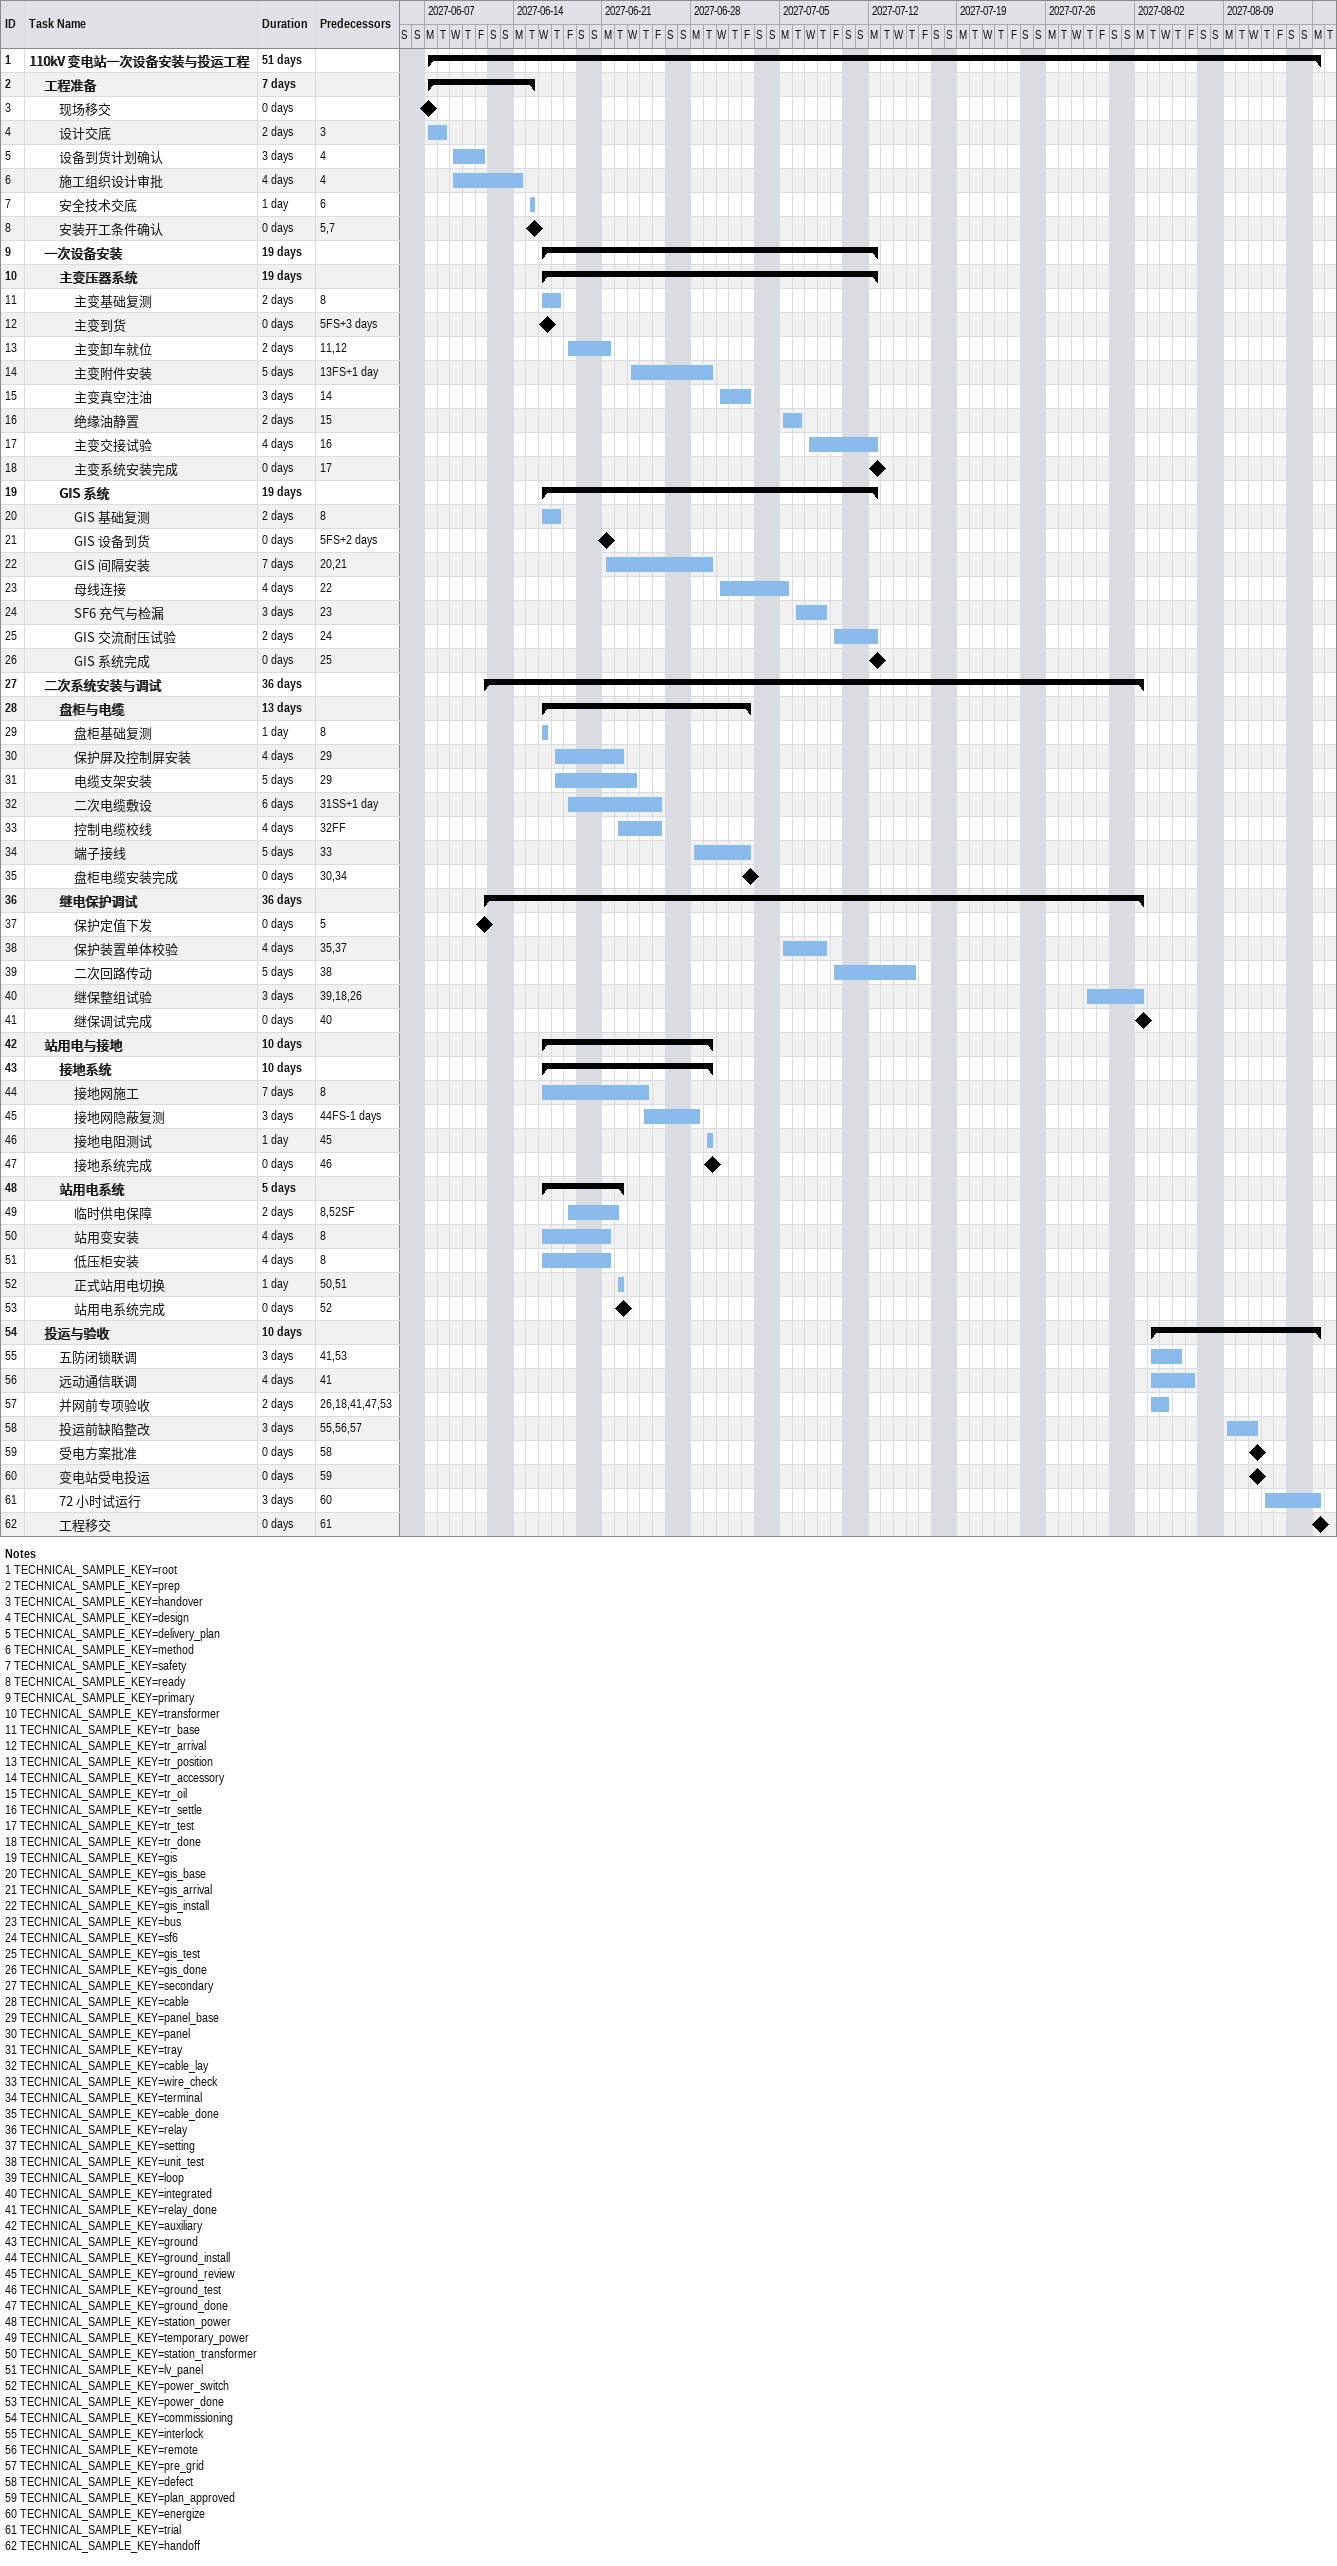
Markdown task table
| ID | Level | Task | Duration | Start | Finish | Predecessors |
|---|---|---|---|---|---|---|
| 1 | 1 | **110kV 变电站一次设备安装与投运工程** | 51d | 2027-06-07 | 2027-08-16 |  |
| 2 | 2 | **工程准备** | 7d | 2027-06-07 | 2027-06-15 |  |
| 3 | 3 | 现场移交 | 0d | 2027-06-07 | 2027-06-07 |  |
| 4 | 3 | 设计交底 | 2d | 2027-06-07 | 2027-06-08 | 3 |
| 5 | 3 | 设备到货计划确认 | 3d | 2027-06-09 | 2027-06-11 | 4 |
| 6 | 3 | 施工组织设计审批 | 4d | 2027-06-09 | 2027-06-14 | 4 |
| 7 | 3 | 安全技术交底 | 1d | 2027-06-15 | 2027-06-15 | 6 |
| 8 | 3 | 安装开工条件确认 | 0d | 2027-06-15 | 2027-06-15 | 5, 7 |
| 9 | 2 | **一次设备安装** | 19d | 2027-06-16 | 2027-07-12 |  |
| 10 | 3 | **主变压器系统** | 19d | 2027-06-16 | 2027-07-12 |  |
| 11 | 4 | 主变基础复测 | 2d | 2027-06-16 | 2027-06-17 | 8 |
| 12 | 4 | 主变到货 | 0d | 2027-06-16 | 2027-06-16 | 5FS+3d |
| 13 | 4 | 主变卸车就位 | 2d | 2027-06-18 | 2027-06-21 | 11, 12 |
| 14 | 4 | 主变附件安装 | 5d | 2027-06-23 | 2027-06-29 | 13FS+1d |
| 15 | 4 | 主变真空注油 | 3d | 2027-06-30 | 2027-07-02 | 14 |
| 16 | 4 | 绝缘油静置 | 2d | 2027-07-05 | 2027-07-06 | 15 |
| 17 | 4 | 主变交接试验 | 4d | 2027-07-07 | 2027-07-12 | 16 |
| 18 | 4 | 主变系统安装完成 | 0d | 2027-07-12 | 2027-07-12 | 17 |
| 19 | 3 | **GIS 系统** | 19d | 2027-06-16 | 2027-07-12 |  |
| 20 | 4 | GIS 基础复测 | 2d | 2027-06-16 | 2027-06-17 | 8 |
| 21 | 4 | GIS 设备到货 | 0d | 2027-06-21 | 2027-06-21 | 5FS+2d |
| 22 | 4 | GIS 间隔安装 | 7d | 2027-06-21 | 2027-06-29 | 20, 21 |
| 23 | 4 | 母线连接 | 4d | 2027-06-30 | 2027-07-05 | 22 |
| 24 | 4 | SF6 充气与检漏 | 3d | 2027-07-06 | 2027-07-08 | 23 |
| 25 | 4 | GIS 交流耐压试验 | 2d | 2027-07-09 | 2027-07-12 | 24 |
| 26 | 4 | GIS 系统完成 | 0d | 2027-07-12 | 2027-07-12 | 25 |
| 27 | 2 | **二次系统安装与调试** | 36d | 2027-06-11 | 2027-08-02 |  |
| 28 | 3 | **盘柜与电缆** | 13d | 2027-06-16 | 2027-07-02 |  |
| 29 | 4 | 盘柜基础复测 | 1d | 2027-06-16 | 2027-06-16 | 8 |
| 30 | 4 | 保护屏及控制屏安装 | 4d | 2027-06-17 | 2027-06-22 | 29 |
| 31 | 4 | 电缆支架安装 | 5d | 2027-06-17 | 2027-06-23 | 29 |
| 32 | 4 | 二次电缆敷设 | 6d | 2027-06-18 | 2027-06-25 | 31SS+1d |
| 33 | 4 | 控制电缆校线 | 4d | 2027-06-22 | 2027-06-25 | 32FF |
| 34 | 4 | 端子接线 | 5d | 2027-06-28 | 2027-07-02 | 33 |
| 35 | 4 | 盘柜电缆安装完成 | 0d | 2027-07-02 | 2027-07-02 | 30, 34 |
| 36 | 3 | **继电保护调试** | 36d | 2027-06-11 | 2027-08-02 |  |
| 37 | 4 | 保护定值下发 | 0d | 2027-06-11 | 2027-06-11 | 5 |
| 38 | 4 | 保护装置单体校验 | 4d | 2027-07-05 | 2027-07-08 | 35, 37 |
| 39 | 4 | 二次回路传动 | 5d | 2027-07-09 | 2027-07-15 | 38 |
| 40 | 4 | 继保整组试验 | 3d | 2027-07-29 | 2027-08-02 | 39, 18, 26 |
| 41 | 4 | 继保调试完成 | 0d | 2027-08-02 | 2027-08-02 | 40 |
| 42 | 2 | **站用电与接地** | 10d | 2027-06-16 | 2027-06-29 |  |
| 43 | 3 | **接地系统** | 10d | 2027-06-16 | 2027-06-29 |  |
| 44 | 4 | 接地网施工 | 7d | 2027-06-16 | 2027-06-24 | 8 |
| 45 | 4 | 接地网隐蔽复测 | 3d | 2027-06-24 | 2027-06-28 | 44FS-1d |
| 46 | 4 | 接地电阻测试 | 1d | 2027-06-29 | 2027-06-29 | 45 |
| 47 | 4 | 接地系统完成 | 0d | 2027-06-29 | 2027-06-29 | 46 |
| 48 | 3 | **站用电系统** | 5d | 2027-06-16 | 2027-06-22 |  |
| 49 | 4 | 临时供电保障 | 2d | 2027-06-18 | 2027-06-22 | 8, 52SF |
| 50 | 4 | 站用变安装 | 4d | 2027-06-16 | 2027-06-21 | 8 |
| 51 | 4 | 低压柜安装 | 4d | 2027-06-16 | 2027-06-21 | 8 |
| 52 | 4 | 正式站用电切换 | 1d | 2027-06-22 | 2027-06-22 | 50, 51 |
| 53 | 4 | 站用电系统完成 | 0d | 2027-06-22 | 2027-06-22 | 52 |
| 54 | 2 | **投运与验收** | 10d | 2027-08-03 | 2027-08-16 |  |
| 55 | 3 | 五防闭锁联调 | 3d | 2027-08-03 | 2027-08-05 | 41, 53 |
| 56 | 3 | 远动通信联调 | 4d | 2027-08-03 | 2027-08-06 | 41 |
| 57 | 3 | 并网前专项验收 | 2d | 2027-08-03 | 2027-08-04 | 26, 18, 41, 47, 53 |
| 58 | 3 | 投运前缺陷整改 | 3d | 2027-08-09 | 2027-08-11 | 55, 56, 57 |
| 59 | 3 | 受电方案批准 | 0d | 2027-08-11 | 2027-08-11 | 58 |
| 60 | 3 | 变电站受电投运 | 0d | 2027-08-11 | 2027-08-11 | 59 |
| 61 | 3 | 72 小时试运行 | 3d | 2027-08-12 | 2027-08-16 | 60 |
| 62 | 3 | 工程移交 | 0d | 2027-08-16 | 2027-08-16 | 61 |

Notes
- 1: TECHNICAL_SAMPLE_KEY=root
- 2: TECHNICAL_SAMPLE_KEY=prep
- 3: TECHNICAL_SAMPLE_KEY=handover
- 4: TECHNICAL_SAMPLE_KEY=design
- 5: TECHNICAL_SAMPLE_KEY=delivery_plan
- 6: TECHNICAL_SAMPLE_KEY=method
- 7: TECHNICAL_SAMPLE_KEY=safety
- 8: TECHNICAL_SAMPLE_KEY=ready
- 9: TECHNICAL_SAMPLE_KEY=primary
- 10: TECHNICAL_SAMPLE_KEY=transformer
- 11: TECHNICAL_SAMPLE_KEY=tr_base
- 12: TECHNICAL_SAMPLE_KEY=tr_arrival
- 13: TECHNICAL_SAMPLE_KEY=tr_position
- 14: TECHNICAL_SAMPLE_KEY=tr_accessory
- 15: TECHNICAL_SAMPLE_KEY=tr_oil
- 16: TECHNICAL_SAMPLE_KEY=tr_settle
- 17: TECHNICAL_SAMPLE_KEY=tr_test
- 18: TECHNICAL_SAMPLE_KEY=tr_done
- 19: TECHNICAL_SAMPLE_KEY=gis
- 20: TECHNICAL_SAMPLE_KEY=gis_base
- 21: TECHNICAL_SAMPLE_KEY=gis_arrival
- 22: TECHNICAL_SAMPLE_KEY=gis_install
- 23: TECHNICAL_SAMPLE_KEY=bus
- 24: TECHNICAL_SAMPLE_KEY=sf6
- 25: TECHNICAL_SAMPLE_KEY=gis_test
- 26: TECHNICAL_SAMPLE_KEY=gis_done
- 27: TECHNICAL_SAMPLE_KEY=secondary
- 28: TECHNICAL_SAMPLE_KEY=cable
- 29: TECHNICAL_SAMPLE_KEY=panel_base
- 30: TECHNICAL_SAMPLE_KEY=panel
- 31: TECHNICAL_SAMPLE_KEY=tray
- 32: TECHNICAL_SAMPLE_KEY=cable_lay
- 33: TECHNICAL_SAMPLE_KEY=wire_check
- 34: TECHNICAL_SAMPLE_KEY=terminal
- 35: TECHNICAL_SAMPLE_KEY=cable_done
- 36: TECHNICAL_SAMPLE_KEY=relay
- 37: TECHNICAL_SAMPLE_KEY=setting
- 38: TECHNICAL_SAMPLE_KEY=unit_test
- 39: TECHNICAL_SAMPLE_KEY=loop
- 40: TECHNICAL_SAMPLE_KEY=integrated
- 41: TECHNICAL_SAMPLE_KEY=relay_done
- 42: TECHNICAL_SAMPLE_KEY=auxiliary
- 43: TECHNICAL_SAMPLE_KEY=ground
- 44: TECHNICAL_SAMPLE_KEY=ground_install
- 45: TECHNICAL_SAMPLE_KEY=ground_review
- 46: TECHNICAL_SAMPLE_KEY=ground_test
- 47: TECHNICAL_SAMPLE_KEY=ground_done
- 48: TECHNICAL_SAMPLE_KEY=station_power
- 49: TECHNICAL_SAMPLE_KEY=temporary_power
- 50: TECHNICAL_SAMPLE_KEY=station_transformer
- 51: TECHNICAL_SAMPLE_KEY=lv_panel
- 52: TECHNICAL_SAMPLE_KEY=power_switch
- 53: TECHNICAL_SAMPLE_KEY=power_done
- 54: TECHNICAL_SAMPLE_KEY=commissioning
- 55: TECHNICAL_SAMPLE_KEY=interlock
- 56: TECHNICAL_SAMPLE_KEY=remote
- 57: TECHNICAL_SAMPLE_KEY=pre_grid
- 58: TECHNICAL_SAMPLE_KEY=defect
- 59: TECHNICAL_SAMPLE_KEY=plan_approved
- 60: TECHNICAL_SAMPLE_KEY=energize
- 61: TECHNICAL_SAMPLE_KEY=trial
- 62: TECHNICAL_SAMPLE_KEY=handoff
